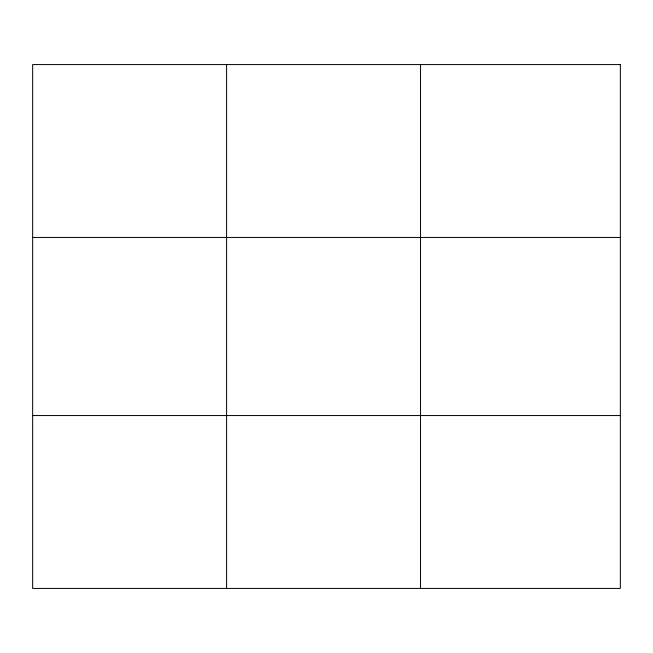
<?xml version="1.0" encoding="UTF-8"?>
<svg xmlns="http://www.w3.org/2000/svg" width="653" height="653" viewBox="0 0 653 653"><rect width="100%" height="100%" fill="white"/><g stroke="black" fill="none" stroke-linecap="round" stroke-linejoin="round"><path stroke-width="0.98" d="M226.591 64.574L226.591 588.426M420.532 64.574L420.532 588.426M32.65 237.447L620.35 237.447M32.65 415.553L620.35 415.553M620.35 64.574L620.35 588.426L32.65 588.426L32.65 64.574L620.35 64.574"/></g></svg>
